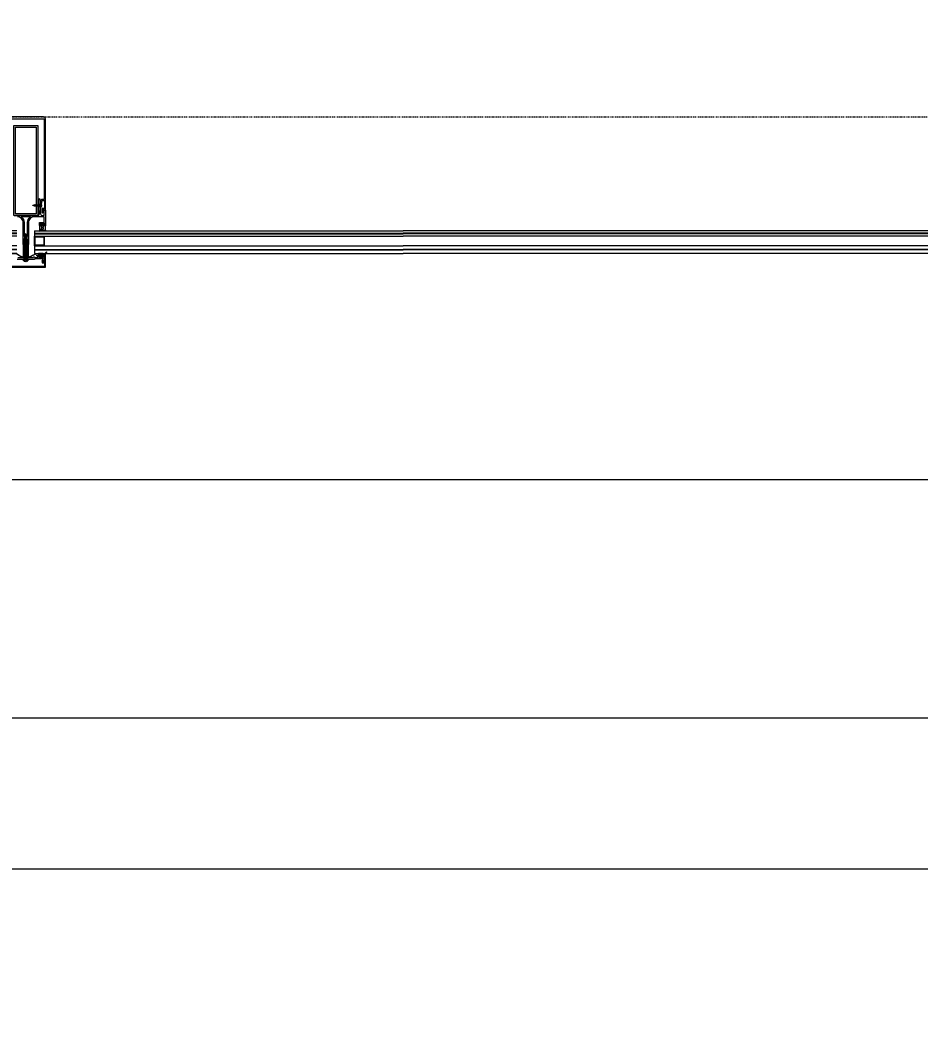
# Model space of a CAD drawing. Extents: x -1439 to 23780, y -1362 to 4476.
# Drawn here: x 9033.2 to 9182.8, y 195 to 361.1 of the extents above; entities that cross this region are included whole.
import ezdxf

# ---------------------------------------------------------------- set-up
doc = ezdxf.new("R2010")
doc.units = 0
doc.header["$MEASUREMENT"] = 0
doc.linetypes.add('Audi$0$DASHDOT2', pattern=[0.5, 0.25, -0.125, 0, -0.125])
doc.layers.get('0').update_dxf_attribs({"color": 9, "lineweight": 9})
doc.layers.get('Defpoints').update_dxf_attribs({"color": 9, "lineweight": 9})
for name, color, linetype, lineweight in [('Audi$0$06D', 8, 'Continuous', 9), ('Audi$0$10', 8, 'Continuous', 9), ('Audi$0$15', 8, 'Continuous', 9), ('Audi$0$24', 8, 'Audi$0$DASHDOT2', 9), ('Audi$0$25', 8, 'Continuous', 9)]:
    doc.layers.add(name, color=color, linetype=linetype, lineweight=lineweight)
doc.styles.add('Audi$0$MuuM_TEXT-STANDART', font='ARIALN.TTF')
doc.dimstyles.new('Audi$0$MuuM_DIM50', dxfattribs={"dimscale": 5, "dimtxt": 2, "dimasz": 1, "dimexe": 1, "dimexo": 1, "dimgap": 1, "dimtad": 1, "dimdec": 1, "dimrnd": 0.5, "dimdsep": 46, "dimtxsty": 'Audi$0$MuuM_TEXT-STANDART', "dimblk": 'Audi$0$_ArchTick', "dimcen": 0, "dimdle": 0.15, "dimclrd": 256, "dimclre": 256, "dimclrt": 256, "dimadec": 0, "dimazin": 0, "dimtfac": 5, "dimtdec": 1, "dimtix": 1, "dimtmove": 2, "dimatfit": 3, "dimldrblk": 'Audi$0$_Dot', "dimfxl": 3, "dimfxlon": 1, "dimtolj": 1, "dimlwd": -1, "dimlwe": -1, "dimarcsym": 0})

# ---------------------------------------------------------------- blocks, each defined once
blk = doc.blocks.new('Audi$0$vid u')
at = {"color": 252, "lineweight": -3, "ltscale": 0.5}
for p, q in [((-18171.1, 6484.2), (-18170.1, 6484.5)), ((-18167.9, 6482.9), (-18171.1, 6484.2)), ((-18166.9, 6483.2), (-18171.1, 6484.2)), ((-18171.1, 6481.6), (-18170.1, 6482)), ((-18167.9, 6480.3), (-18171.1, 6481.6)), ((-18166.9, 6480.7), (-18171.1, 6481.6)), ((-18171.1, 6479.1), (-18170.1, 6479.4)), ((-18167.9, 6477.8), (-18171.1, 6479.1)), ((-18166.9, 6478.1), (-18171.1, 6479.1)), ((-18170.6, 6486.7), (-18169.6, 6487)), ((-18167.2, 6486), (-18170.6, 6486.7)), ((-18168.2, 6485.6), (-18170.6, 6486.7)), ((-18169.9, 6486.4), (-18170.1, 6485.9)), ((-18170.1, 6484.5), (-18170.1, 6485.8)), ((-18170.1, 6484.5), (-18166.9, 6483.2)), ((-18170.1, 6484.5), (-18166.9, 6483.2)), ((-18170.1, 6482), (-18170.1, 6483.8)), ((-18170.1, 6482), (-18166.9, 6480.7)), ((-18170.1, 6482), (-18166.9, 6480.7)), ((-18170.1, 6479.4), (-18170.1, 6481.2)), ((-18170.1, 6479.4), (-18166.9, 6478.1)), ((-18170.1, 6479.4), (-18166.9, 6478.1)), ((-18169, 6489), (-18169.6, 6487)), ((-18169.6, 6487), (-18167.2, 6486)), ((-18169, 6489), (-18168.5, 6486.6)), ((-18167.2, 6486), (-18168.2, 6485.6)), ((-18168.2, 6485.6), (-18167.9, 6485)), ((-18167.9, 6483.6), (-18167.9, 6484.9)), ((-18166.9, 6483.2), (-18167.9, 6482.9)), ((-18167.9, 6481.1), (-18167.9, 6482.9)), ((-18166.9, 6480.7), (-18167.9, 6480.3)), ((-18167.9, 6478.5), (-18167.9, 6480.3)), ((-18171.1, 6476.5), (-18170.1, 6476.9)), ((-18167.9, 6475.2), (-18171.1, 6476.5)), ((-18166.9, 6475.6), (-18171.1, 6476.5)), ((-18171.1, 6473.9), (-18170.1, 6474.3)), ((-18167.9, 6472.7), (-18171.1, 6473.9)), ((-18166.9, 6473), (-18171.1, 6473.9)), ((-18171.1, 6471.5), (-18170.1, 6471.9)), ((-18167.9, 6470.2), (-18171.1, 6471.5)), ((-18166.9, 6470.6), (-18171.1, 6471.5)), ((-18171.1, 6469.2), (-18170.1, 6469.6)), ((-18167.9, 6467.9), (-18171.1, 6469.2)), ((-18166.9, 6468.3), (-18171.1, 6469.2)), ((-18171.1, 6467), (-18170.1, 6467.3)), ((-18167.9, 6465.7), (-18171.1, 6467)), ((-18166.9, 6466.1), (-18171.1, 6467)), ((-18171.1, 6464.7), (-18170.1, 6465.1)), ((-18167.9, 6463.4), (-18171.1, 6464.7)), ((-18166.9, 6463.8), (-18171.1, 6464.7)), ((-18171.1, 6462.4), (-18170.1, 6462.8)), ((-18167.9, 6461.1), (-18171.1, 6462.4)), ((-18166.9, 6461.5), (-18171.1, 6462.4)), ((-18170.1, 6476.9), (-18170.1, 6478.7)), ((-18170.1, 6476.9), (-18166.9, 6475.6)), ((-18170.1, 6476.9), (-18166.9, 6475.6)), ((-18170.1, 6474.3), (-18170.1, 6476.1)), ((-18170.1, 6474.3), (-18166.9, 6473)), ((-18170.1, 6474.3), (-18166.9, 6473)), ((-18170.1, 6471.9), (-18170.1, 6473.5)), ((-18170.1, 6471.9), (-18166.9, 6470.6)), ((-18170.1, 6471.9), (-18166.9, 6470.6)), ((-18170.1, 6469.6), (-18170.1, 6471.1)), ((-18170.1, 6469.6), (-18166.9, 6468.3)), ((-18170.1, 6469.6), (-18166.9, 6468.3)), ((-18170.1, 6467.3), (-18170.1, 6468.9)), ((-18170.1, 6467.3), (-18166.9, 6466.1)), ((-18170.1, 6467.3), (-18166.9, 6466.1)), ((-18170.1, 6465.1), (-18170.1, 6466.6)), ((-18170.1, 6465.1), (-18166.9, 6463.8)), ((-18170.1, 6465.1), (-18166.9, 6463.8)), ((-18170.1, 6462.8), (-18170.1, 6464.4)), ((-18170.1, 6462.8), (-18166.9, 6461.5)), ((-18170.1, 6462.8), (-18166.9, 6461.5)), ((-18166.9, 6478.1), (-18167.9, 6477.8)), ((-18167.9, 6476), (-18167.9, 6477.8)), ((-18166.9, 6475.6), (-18167.9, 6475.2)), ((-18167.9, 6473.4), (-18167.9, 6475.2)), ((-18166.9, 6473), (-18167.9, 6472.7)), ((-18167.9, 6471), (-18167.9, 6472.7)), ((-18166.9, 6470.6), (-18167.9, 6470.2)), ((-18167.9, 6468.7), (-18167.9, 6470.2)), ((-18166.9, 6468.3), (-18167.9, 6467.9)), ((-18167.9, 6466.5), (-18167.9, 6467.9)), ((-18166.9, 6466.1), (-18167.9, 6465.7)), ((-18167.9, 6464.2), (-18167.9, 6465.7)), ((-18166.9, 6463.8), (-18167.9, 6463.4)), ((-18167.9, 6461.9), (-18167.9, 6463.4)), ((-18164.9, 6445.9), (-18173.1, 6445.9)), ((-18173.1, 6444.2), (-18173.1, 6445.9)), ((-18171.1, 6460.1), (-18170.1, 6460.5)), ((-18167.9, 6458.8), (-18171.1, 6460.1)), ((-18166.9, 6459.2), (-18171.1, 6460.1)), ((-18171.1, 6457.8), (-18170.1, 6458.2)), ((-18167.9, 6456.5), (-18171.1, 6457.8)), ((-18166.9, 6456.9), (-18171.1, 6457.8)), ((-18171.1, 6455.5), (-18170.1, 6455.9)), ((-18167.9, 6454.2), (-18171.1, 6455.5)), ((-18166.9, 6454.6), (-18171.1, 6455.5)), ((-18171.1, 6453.2), (-18170.1, 6453.6)), ((-18166.9, 6452.3), (-18171.1, 6453.2)), ((-18167.9, 6451.9), (-18171.1, 6453.2)), ((-18170.1, 6451.3), (-18171.1, 6450.9)), ((-18167.9, 6449.6), (-18171.1, 6450.9)), ((-18171.1, 6450.9), (-18166.9, 6450)), ((-18171.1, 6448.6), (-18170.1, 6449)), ((-18167.9, 6447.3), (-18171.1, 6448.6)), ((-18166.9, 6447.7), (-18171.1, 6448.6)), ((-18170.1, 6460.5), (-18170.1, 6462)), ((-18170.1, 6460.5), (-18166.9, 6459.2)), ((-18170.1, 6460.5), (-18166.9, 6459.2)), ((-18170.1, 6458.2), (-18170.1, 6459.7)), ((-18170.1, 6458.2), (-18166.9, 6456.9)), ((-18170.1, 6455.9), (-18170.1, 6457.4)), ((-18170.1, 6455.9), (-18166.9, 6454.6)), ((-18170.1, 6453.6), (-18170.1, 6455.1)), ((-18170.1, 6453.6), (-18166.9, 6452.3)), ((-18170.1, 6453.6), (-18166.9, 6452.3)), ((-18170.1, 6451.3), (-18170.1, 6452.8)), ((-18166.9, 6450), (-18170.1, 6451.3)), ((-18170.1, 6449), (-18170.1, 6450.5)), ((-18170.1, 6449), (-18166.9, 6447.7)), ((-18170.1, 6445.9), (-18170.1, 6448.2)), ((-18166.9, 6461.5), (-18167.9, 6461.1)), ((-18167.9, 6459.6), (-18167.9, 6461.1)), ((-18166.9, 6459.2), (-18167.9, 6458.8)), ((-18167.9, 6457.3), (-18167.9, 6458.8)), ((-18166.9, 6456.9), (-18167.9, 6456.5)), ((-18167.9, 6455), (-18167.9, 6456.5)), ((-18166.9, 6454.6), (-18167.9, 6454.2)), ((-18167.9, 6452.7), (-18167.9, 6454.2)), ((-18166.9, 6452.3), (-18167.9, 6451.9)), ((-18167.9, 6450.4), (-18167.9, 6451.9)), ((-18166.9, 6450), (-18167.9, 6449.6)), ((-18167.9, 6448.1), (-18167.9, 6449.6)), ((-18166.9, 6447.7), (-18167.9, 6447.3)), ((-18167.9, 6445.9), (-18167.9, 6447.3)), ((-18164.9, 6444.2), (-18164.9, 6445.9))]:
    blk.add_line(p, q, dxfattribs=at)
blk.add_lwpolyline([(-18169.6, 6442.8), (-18169.1, 6443.2), (-18168.9, 6443.2), (-18168.4, 6442.8)], dxfattribs=at)
for centre, radius, start, end in [((-18169.9, 6485.8), 0.2, 155.3251, 180), ((-18168.1, 6484.9), 0.2, 0, 19.1116), ((-18168.6, 6450.7), 7.89, 234.7573, 262.4905), ((-18169.5, 6450.7), 7.89, 277.5095, 305.2427)]:
    blk.add_arc(centre, radius, start, end, dxfattribs=at)
blk = doc.blocks.new('*U532')
at = {"layer": 'Audi$0$10'}
h = blk.add_hatch(dxfattribs=at)
h.set_pattern_fill('LINE', color=256, scale=0.666667, angle=585, style=0)
h.set_pattern_definition([(45, (-54.08257, -143.59187), (-0.058925565, 0.058925565), [])])
edge = h.paths.add_edge_path()
edge.add_arc((3.72, -23.02), 0.625, 117.2, 157.3388)
edge.add_arc((3, -22.7), 0.162, 270.1027, 332.96, ccw=False)
edge.add_line((3, -22.86), (2.92, -22.86))
edge.add_line((2.92, -22.86), (2.91, -22.86))
edge.add_line((2.91, -22.86), (2.9, -22.86))
edge.add_line((2.9, -22.86), (2.89, -22.86))
edge.add_line((2.89, -22.86), (2.89, -22.86))
edge.add_line((2.89, -22.86), (2.88, -22.85))
edge.add_line((2.88, -22.85), (2.87, -22.85))
edge.add_line((2.87, -22.85), (2.87, -22.84))
edge.add_line((2.87, -22.84), (2.86, -22.84))
edge.add_line((2.86, -22.84), (2.86, -22.83))
edge.add_line((2.86, -22.83), (2.86, -22.81))
edge.add_line((2.86, -22.81), (2.86, -22.74))
edge.add_line((2.86, -22.74), (2.86, -22.73))
edge.add_line((2.86, -22.73), (2.86, -22.73))
edge.add_line((2.86, -22.73), (2.86, -22.73))
edge.add_line((2.86, -22.73), (2.86, -22.73))
edge.add_line((2.86, -22.73), (2.85, -22.72))
edge.add_line((2.85, -22.72), (2.85, -22.72))
edge.add_line((2.85, -22.72), (2.85, -22.72))
edge.add_line((2.85, -22.72), (2.84, -22.72))
edge.add_line((2.84, -22.72), (2.84, -22.72))
edge.add_line((2.84, -22.72), (2.76, -22.72))
edge.add_line((2.76, -22.72), (2.76, -22.72))
edge.add_line((2.76, -22.72), (2.75, -22.72))
edge.add_line((2.75, -22.72), (2.75, -22.72))
edge.add_line((2.75, -22.72), (2.75, -22.72))
edge.add_line((2.75, -22.72), (2.74, -22.72))
edge.add_line((2.74, -22.72), (2.74, -22.73))
edge.add_line((2.74, -22.73), (2.74, -22.73))
edge.add_line((2.74, -22.73), (2.74, -22.73))
edge.add_line((2.74, -22.73), (2.74, -22.74))
edge.add_line((2.74, -22.74), (2.74, -22.81))
edge.add_line((2.74, -22.81), (2.74, -22.82))
edge.add_line((2.74, -22.82), (2.74, -22.83))
edge.add_line((2.74, -22.83), (2.73, -22.84))
edge.add_line((2.73, -22.84), (2.73, -22.84))
edge.add_line((2.73, -22.84), (2.72, -22.85))
edge.add_line((2.72, -22.85), (2.72, -22.85))
edge.add_line((2.72, -22.85), (2.71, -22.86))
edge.add_line((2.71, -22.86), (2.7, -22.86))
edge.add_line((2.7, -22.86), (2.69, -22.86))
edge.add_line((2.69, -22.86), (2.68, -22.86))
edge.add_line((2.68, -22.86), (2.67, -22.86))
edge.add_line((2.67, -22.86), (2.67, -22.86))
edge.add_line((2.67, -22.86), (2.66, -22.85))
edge.add_line((2.66, -22.85), (2.65, -22.85))
edge.add_line((2.65, -22.85), (2.65, -22.84))
edge.add_line((2.65, -22.84), (2.64, -22.84))
edge.add_line((2.64, -22.84), (2.64, -22.83))
edge.add_line((2.64, -22.83), (2.64, -22.81))
edge.add_line((2.64, -22.81), (2.64, -22.74))
edge.add_line((2.64, -22.74), (2.64, -22.73))
edge.add_line((2.64, -22.73), (2.64, -22.73))
edge.add_line((2.64, -22.73), (2.64, -22.73))
edge.add_line((2.64, -22.73), (2.64, -22.73))
edge.add_line((2.64, -22.73), (2.63, -22.72))
edge.add_line((2.63, -22.72), (2.63, -22.72))
edge.add_line((2.63, -22.72), (2.63, -22.72))
edge.add_line((2.63, -22.72), (2.62, -22.72))
edge.add_line((2.62, -22.72), (2.62, -22.72))
edge.add_line((2.62, -22.72), (2.54, -22.72))
edge.add_line((2.54, -22.72), (2.54, -22.72))
edge.add_line((2.54, -22.72), (2.53, -22.72))
edge.add_line((2.53, -22.72), (2.53, -22.72))
edge.add_line((2.53, -22.72), (2.53, -22.72))
edge.add_line((2.53, -22.72), (2.52, -22.72))
edge.add_line((2.52, -22.72), (2.52, -22.73))
edge.add_line((2.52, -22.73), (2.52, -22.73))
edge.add_line((2.52, -22.73), (2.52, -22.73))
edge.add_line((2.52, -22.73), (2.52, -22.74))
edge.add_line((2.52, -22.74), (2.52, -22.81))
edge.add_line((2.52, -22.81), (2.52, -22.82))
edge.add_line((2.52, -22.82), (2.52, -22.83))
edge.add_line((2.52, -22.83), (2.51, -22.84))
edge.add_line((2.51, -22.84), (2.51, -22.84))
edge.add_line((2.51, -22.84), (2.5, -22.85))
edge.add_line((2.5, -22.85), (2.5, -22.85))
edge.add_line((2.5, -22.85), (2.49, -22.86))
edge.add_line((2.49, -22.86), (2.48, -22.86))
edge.add_line((2.48, -22.86), (2.47, -22.86))
edge.add_line((2.47, -22.86), (2.46, -22.86))
edge.add_line((2.46, -22.86), (2.45, -22.86))
edge.add_line((2.45, -22.86), (2.45, -22.86))
edge.add_line((2.45, -22.86), (2.44, -22.85))
edge.add_line((2.44, -22.85), (2.43, -22.85))
edge.add_line((2.43, -22.85), (2.43, -22.84))
edge.add_line((2.43, -22.84), (2.42, -22.84))
edge.add_line((2.42, -22.84), (2.42, -22.83))
edge.add_line((2.42, -22.83), (2.42, -22.81))
edge.add_line((2.42, -22.81), (2.42, -22.74))
edge.add_line((2.42, -22.74), (2.42, -22.73))
edge.add_line((2.42, -22.73), (2.42, -22.73))
edge.add_line((2.42, -22.73), (2.42, -22.73))
edge.add_line((2.42, -22.73), (2.42, -22.73))
edge.add_line((2.42, -22.73), (2.41, -22.72))
edge.add_line((2.41, -22.72), (2.41, -22.72))
edge.add_line((2.41, -22.72), (2.41, -22.72))
edge.add_line((2.41, -22.72), (2.4, -22.72))
edge.add_line((2.4, -22.72), (2.4, -22.72))
edge.add_line((2.4, -22.72), (2.32, -22.72))
edge.add_line((2.32, -22.72), (2.32, -22.72))
edge.add_line((2.32, -22.72), (2.31, -22.72))
edge.add_line((2.31, -22.72), (2.31, -22.72))
edge.add_line((2.31, -22.72), (2.31, -22.72))
edge.add_line((2.31, -22.72), (2.3, -22.72))
edge.add_line((2.3, -22.72), (2.3, -22.73))
edge.add_line((2.3, -22.73), (2.3, -22.73))
edge.add_line((2.3, -22.73), (2.3, -22.73))
edge.add_line((2.3, -22.73), (2.3, -22.74))
edge.add_line((2.3, -22.74), (2.3, -22.81))
edge.add_line((2.3, -22.81), (2.3, -22.82))
edge.add_line((2.3, -22.82), (2.3, -22.83))
edge.add_line((2.3, -22.83), (2.29, -22.84))
edge.add_line((2.29, -22.84), (2.29, -22.84))
edge.add_line((2.29, -22.84), (2.28, -22.85))
edge.add_line((2.28, -22.85), (2.28, -22.85))
edge.add_line((2.28, -22.85), (2.27, -22.86))
edge.add_line((2.27, -22.86), (2.26, -22.86))
edge.add_line((2.26, -22.86), (2.25, -22.86))
edge.add_line((2.25, -22.86), (2.24, -22.86))
edge.add_line((2.24, -22.86), (2.23, -22.86))
edge.add_line((2.23, -22.86), (2.23, -22.86))
edge.add_line((2.23, -22.86), (2.22, -22.85))
edge.add_line((2.22, -22.85), (2.21, -22.85))
edge.add_line((2.21, -22.85), (2.21, -22.84))
edge.add_line((2.21, -22.84), (2.2, -22.84))
edge.add_line((2.2, -22.84), (2.2, -22.83))
edge.add_line((2.2, -22.83), (2.2, -22.81))
edge.add_line((2.2, -22.81), (2.2, -22.74))
edge.add_line((2.2, -22.74), (2.2, -22.73))
edge.add_line((2.2, -22.73), (2.2, -22.73))
edge.add_line((2.2, -22.73), (2.2, -22.73))
edge.add_line((2.2, -22.73), (2.2, -22.73))
edge.add_line((2.2, -22.73), (2.19, -22.72))
edge.add_line((2.19, -22.72), (2.19, -22.72))
edge.add_line((2.19, -22.72), (2.19, -22.72))
edge.add_line((2.19, -22.72), (2.18, -22.72))
edge.add_line((2.18, -22.72), (2.18, -22.72))
edge.add_line((2.18, -22.72), (2.1, -22.72))
edge.add_line((2.1, -22.72), (2.1, -22.72))
edge.add_line((2.1, -22.72), (2.09, -22.72))
edge.add_line((2.09, -22.72), (2.09, -22.72))
edge.add_line((2.09, -22.72), (2.09, -22.72))
edge.add_line((2.09, -22.72), (2.08, -22.72))
edge.add_line((2.08, -22.72), (2.08, -22.73))
edge.add_line((2.08, -22.73), (2.08, -22.73))
edge.add_line((2.08, -22.73), (2.08, -22.73))
edge.add_line((2.08, -22.73), (2.08, -22.74))
edge.add_line((2.08, -22.74), (2.08, -22.99))
edge.add_arc((2.11, -22.99), 0.03, 180, 270)
edge.add_line((2.11, -23.02), (2.29, -23.02))
edge.add_line((2.29, -23.02), (2.29, -23.19))
edge.add_line((2.29, -23.19), (2.22, -23.21))
edge.add_arc((2.23, -23.26), 0.05, 104.5985, 212.0394)
edge.add_arc((2.27, -23.23), 0.1, 212.0394, 243.6122)
edge.add_arc((2.52, -22.73), 0.662, 243.6122, 296.3878)
edge.add_arc((2.77, -23.23), 0.1, 296.3878, 327.9606)
edge.add_arc((2.82, -23.26), 0.05, 327.9606, 435.4015)
edge.add_line((2.83, -23.21), (2.75, -23.19))
edge.add_line((2.75, -23.19), (2.75, -23.02))
edge.add_line((2.75, -23.02), (3.17, -23.02))
edge.add_arc((3.17, -22.97), 0.05, 270, 346.8402)
edge.add_arc((3.97, -23.12), 0.763, 128.6618, 169.1202, ccw=False)
edge.add_arc((3.45, -22.51), 0.0486, 333.0293, 465.4317)
edge = h.paths.add_edge_path(flags=16)
edge.add_arc((2.62, -23.22), 0.03, 280.824, 360)
edge.add_line((2.65, -23.22), (2.65, -23.05))
edge.add_arc((2.62, -23.05), 0.03, 360, 450)
edge.add_line((2.62, -23.02), (2.42, -23.02))
edge.add_arc((2.42, -23.05), 0.03, 90, 180)
edge.add_line((2.39, -23.05), (2.39, -23.22))
edge.add_arc((2.42, -23.22), 0.03, 180, 259.176)
edge.add_arc((2.52, -22.69), 0.562, 259.176, 280.824)
for p, q in [((1.17, -14.71), (1.18, -14.7)), ((1.18, -14.72), (1.17, -14.71)), ((1.18, -14.7), (1.36, -14.62)), ((1.41, -14.81), (1.18, -14.72)), ((1.4, -14.61), (1.31, -14.77)), ((1.31, -14.77), (1.36, -14.62)), ((1.36, -14.62), (1.38, -14.59)), ((1.38, -14.59), (1.36, -14.68)), ((1.36, -14.68), (1.37, -14.66)), ((1.37, -14.66), (1.39, -14.59)), ((1.38, -14.59), (1.39, -14.59)), ((1.39, -14.59), (1.4, -14.61)), ((1.4, -14.61), (1.44, -14.59)), ((1.41, -14.82), (1.46, -14.59)), ((1.41, -14.82), (1.41, -14.81)), ((1.43, -14.85), (1.41, -14.82)), ((1.48, -14.56), (1.43, -14.85)), ((1.44, -14.85), (1.43, -14.85)), ((1.44, -14.85), (1.49, -14.56)), ((1.44, -14.59), (1.46, -14.59)), ((1.46, -14.82), (1.44, -14.85)), ((1.46, -14.59), (1.48, -14.56)), ((1.51, -14.82), (1.46, -14.82)), ((1.48, -14.56), (1.49, -14.56)), ((1.49, -14.56), (1.51, -14.59)), ((1.51, -14.82), (1.55, -14.59)), ((1.51, -14.59), (1.55, -14.59)), ((1.53, -14.85), (1.51, -14.82)), ((1.53, -14.85), (1.58, -14.56)), ((1.57, -14.56), (1.53, -14.85)), ((1.55, -14.82), (1.53, -14.85)), ((1.55, -14.82), (1.53, -14.85)), ((1.53, -14.85), (1.53, -14.85)), ((1.55, -14.59), (1.57, -14.56)), ((1.6, -14.59), (1.55, -14.82)), ((1.6, -14.82), (1.55, -14.82)), ((1.58, -14.56), (1.57, -14.56)), ((1.58, -14.56), (1.6, -14.59)), ((1.6, -14.82), (1.65, -14.59)), ((1.6, -14.59), (1.65, -14.59)), ((1.62, -14.85), (1.6, -14.82)), ((1.67, -14.56), (1.62, -14.85)), ((1.63, -14.85), (1.62, -14.85)), ((1.63, -14.85), (1.68, -14.56)), ((1.65, -14.82), (1.63, -14.85)), ((1.65, -14.82), (1.63, -14.85)), ((1.65, -14.59), (1.67, -14.56)), ((1.7, -14.59), (1.65, -14.82)), ((1.7, -14.82), (1.65, -14.82)), ((1.68, -14.56), (1.67, -14.56)), ((1.68, -14.56), (1.7, -14.59)), ((1.75, -14.59), (1.7, -14.59)), ((1.7, -14.82), (1.75, -14.59)), ((1.72, -14.85), (1.7, -14.82)), ((1.77, -14.56), (1.72, -14.85)), ((1.73, -14.85), (1.72, -14.85)), ((1.73, -14.85), (1.78, -14.56)), ((1.75, -14.82), (1.73, -14.85)), ((1.75, -14.82), (1.73, -14.85)), ((1.75, -14.59), (1.77, -14.56)), ((1.8, -14.59), (1.75, -14.82)), ((1.75, -14.82), (1.8, -14.82)), ((1.78, -14.56), (1.77, -14.56)), ((1.78, -14.56), (1.8, -14.59)), ((1.8, -14.82), (1.84, -14.59)), ((1.8, -14.59), (1.84, -14.59)), ((1.82, -14.85), (1.8, -14.82)), ((1.82, -14.85), (1.87, -14.56)), ((1.86, -14.56), (1.82, -14.85)), ((1.84, -14.82), (1.82, -14.85)), ((1.84, -14.82), (1.82, -14.85)), ((1.82, -14.85), (1.82, -14.85)), ((1.84, -14.59), (1.86, -14.56)), ((1.89, -14.59), (1.84, -14.82)), ((1.89, -14.82), (1.84, -14.82)), ((1.86, -14.56), (1.87, -14.56)), ((1.87, -14.56), (1.89, -14.59)), ((1.89, -14.59), (1.94, -14.59)), ((1.89, -14.82), (1.94, -14.59)), ((1.91, -14.85), (1.89, -14.82)), ((1.96, -14.56), (1.91, -14.85)), ((1.92, -14.85), (1.91, -14.85)), ((1.92, -14.85), (1.97, -14.56)), ((1.94, -14.82), (1.92, -14.85)), ((1.94, -14.82), (1.92, -14.85)), ((1.94, -14.59), (1.96, -14.56)), ((1.99, -14.59), (1.94, -14.82)), ((1.99, -14.82), (1.94, -14.82)), ((1.99, -14.82), (1.94, -14.82)), ((1.97, -14.56), (1.96, -14.56)), ((1.97, -14.56), (1.99, -14.59)), ((2.18, -14.59), (1.99, -14.59)), ((1.99, -14.82), (2.04, -14.59)), ((2.01, -14.85), (1.99, -14.82)), ((2.06, -14.56), (2.01, -14.85)), ((2.02, -14.85), (2.01, -14.85)), ((2.02, -14.85), (2.07, -14.56)), ((2.04, -14.82), (2.02, -14.85)), ((2.04, -14.82), (2.02, -14.85)), ((2.04, -14.59), (2.06, -14.56)), ((2.09, -14.59), (2.04, -14.82)), ((2.04, -14.82), (2.23, -14.82)), ((2.09, -14.82), (2.04, -14.82)), ((2.09, -14.82), (2.04, -14.82)), ((2.06, -14.56), (2.07, -14.56)), ((2.07, -14.56), (2.09, -14.59)), ((2.09, -14.82), (2.13, -14.59)), ((2.09, -14.59), (2.13, -14.59)), ((2.11, -14.85), (2.09, -14.82)), ((2.15, -14.56), (2.11, -14.85)), ((2.11, -14.85), (2.16, -14.56)), ((2.13, -14.82), (2.11, -14.85)), ((2.13, -14.82), (2.11, -14.85)), ((2.11, -14.85), (2.11, -14.85)), ((2.13, -14.59), (2.15, -14.56)), ((2.18, -14.59), (2.13, -14.82)), ((2.18, -14.82), (2.13, -14.82)), ((2.18, -14.82), (2.13, -14.82)), ((2.15, -14.56), (2.16, -14.56)), ((2.16, -14.56), (2.18, -14.59)), ((2.18, -14.82), (2.23, -14.59)), ((2.18, -14.59), (2.23, -14.59)), ((2.2, -14.85), (2.18, -14.82)), ((2.25, -14.56), (2.2, -14.85)), ((2.21, -14.85), (2.2, -14.85)), ((2.21, -14.85), (2.26, -14.56)), ((2.23, -14.82), (2.21, -14.85)), ((2.23, -14.82), (2.21, -14.85)), ((2.23, -14.59), (2.25, -14.56)), ((2.28, -14.59), (2.23, -14.82)), ((2.28, -14.82), (2.23, -14.82)), ((2.25, -14.56), (2.26, -14.56)), ((2.26, -14.56), (2.28, -14.59)), ((2.28, -14.59), (2.33, -14.59)), ((2.28, -14.82), (2.33, -14.59)), ((2.3, -14.85), (2.28, -14.82)), ((2.35, -14.56), (2.3, -14.85)), ((2.31, -14.85), (2.3, -14.85)), ((2.31, -14.85), (2.35, -14.56)), ((2.33, -14.82), (2.31, -14.85)), ((2.33, -14.82), (2.31, -14.85)), ((2.33, -14.59), (2.35, -14.56)), ((2.37, -14.59), (2.33, -14.82)), ((2.33, -14.82), (2.37, -14.82)), ((2.35, -14.56), (2.35, -14.56)), ((2.35, -14.56), (2.37, -14.59)), ((2.37, -14.59), (2.42, -14.59)), ((2.37, -14.82), (2.42, -14.59)), ((2.39, -14.85), (2.37, -14.82)), ((2.44, -14.56), (2.39, -14.85)), ((2.4, -14.85), (2.39, -14.85)), ((2.4, -14.85), (2.45, -14.56)), ((2.42, -14.82), (2.4, -14.85)), ((2.42, -14.82), (2.4, -14.85)), ((2.42, -14.59), (2.44, -14.56)), ((2.45, -14.69), (2.42, -14.82)), ((2.42, -14.82), (2.45, -14.82)), ((2.44, -14.56), (2.45, -14.56)), ((2.56, -14.43), (2.45, -14.43)), ((2.45, -14.98), (2.45, -14.43)), ((2.56, -14.98), (2.45, -14.98)), ((-0.45, -21.26), (-0.45, -23.35)), ((-0.33, -21.21), (-0.4, -21.21)), ((-0.28, -20.92), (-0.28, -20.97)), ((-0.28, -20.97), (-0.23, -20.97)), ((-0.25, -21.46), (-0.25, -22.59)), ((-0.23, -20.97), (-0.23, -21.11)), ((0.2, -21.41), (-0.2, -21.41)), ((-0.13, -20.82), (-0.18, -20.82)), ((-0.08, -21.21), (-0.08, -20.87)), ((0.08, -21.21), (-0.08, -21.21)), ((0.08, -20.87), (0.08, -21.21)), ((0.18, -20.82), (0.13, -20.82)), ((0.23, -21.11), (0.23, -20.97)), ((0.23, -20.97), (0.28, -20.97)), ((0.25, -22.59), (0.25, -21.46)), ((0.28, -20.97), (0.28, -20.92)), ((0.4, -21.21), (0.33, -21.21)), ((0.45, -23.35), (0.45, -21.26)), ((-0.31, -23), (-0.26, -22.96)), ((-0.31, -23.17), (-0.31, -23)), ((-0.25, -23.2), (-0.28, -23.2)), ((-0.25, -22.92), (-0.25, -22.87)), ((-0.25, -23.28), (-0.25, -23.2)), ((-0.22, -22.84), (0.22, -22.84)), ((-0.2, -22.64), (0.2, -22.64)), ((0.25, -22.87), (0.25, -22.92)), ((0.28, -23.2), (0.25, -23.2)), ((0.25, -23.2), (0.25, -23.28)), ((0.25, -23.22), (0.27, -23.2)), ((0.26, -22.96), (0.31, -23)), ((0.31, -23), (0.31, -23.17)), ((-0.4, -23.4), (-0.37, -23.4)), ((-0.34, -23.39), (-0.26, -23.32)), ((0.26, -23.32), (0.34, -23.39)), ((0.37, -23.4), (0.4, -23.4))]:
    blk.add_line(p, q, dxfattribs=at)
for points in [[(-2.95, -0.3), (2.95, -0.3), (2.95, -0.3, -0.414214), (3.05, -0.4), (3.05, -13.71), (2.64, -13.71, 0.267949), (2.62, -13.72), (2.47, -13.97, 0.131652), (2.47, -13.99), (2.47, -14.12, 0.131652), (2.47, -14.13), (2.58, -14.31, 0.267949), (2.6, -14.33), (2.64, -14.33, 0.414214), (2.67, -14.3), (2.67, -14.03), (2.74, -13.91), (3.1, -13.91), (3.1, -15.21), (2.75, -15.21, 0.414214), (2.7, -15.26), (2.7, -15.89, 0.650971), (2.78, -15.92), (2.95, -15.77, 0.508142), (2.95, -15.72), (2.88, -15.69), (2.88, -15.41), (3.05, -15.41, 0.432363), (3.15, -15.5), (3.22, -15.5, 0.477393), (3.25, -15.48), (3.25, -0.3, 0.414214), (2.95, 0), (2.95, 0), (-2.95, 0, 0.414214)], [(-1.95, -16.41), (0, -16.41), (1.95, -16.41, 0.414214), (2.25, -16.11), (2.25, -15.61), (2.2, -15.5), (2.2, -13.57, -0.767327), (2.26, -13.55), (2.45, -13.89), (2.45, -14.68), (2.42, -14.71), (2.45, -14.74), (2.45, -16.11, 0.414214), (2.75, -16.41), (2.97, -16.41, 0.414214), (3.07, -16.31), (3.07, -15.66), (2.93, -15.66, -0.414214), (2.9, -15.63), (2.9, -15.61, -0.414214), (3, -15.51), (3.22, -15.51, -0.414214), (3.25, -15.54), (3.25, -16.61), (3.25, -18.08, -0.414214), (3.22, -18.11), (3.05, -18.11, -0.414214), (2.95, -18.01), (2.95, -17.99), (3.1, -17.99), (3.1, -17.69), (2.78, -17.69), (2.75, -17.66), (2.72, -17.69), (2.4, -17.69), (2.4, -17.99), (2.55, -17.99), (2.55, -18.01, -0.414214), (2.45, -18.11), (2.35, -18.11, -0.414214), (2.25, -18.01), (2.25, -17.69, -0.414214), (2.41, -17.53), (2.97, -17.53, 0.414214), (3.07, -17.43), (3.07, -16.71, 0.414214), (2.97, -16.61), (1.4, -16.61, 0.414214), (0.45, -17.56), (0.45, -20.24), (0.42, -20.27), (0.45, -20.3), (0.45, -21.16, -0.414214), (0.4, -21.21), (0.37, -21.21, -0.198912), (0.34, -21.19), (0.26, -21.12, -0.198912), (0.25, -21.08), (0.25, -21.01), (0.28, -21.01, 0.414214), (0.31, -20.98), (0.31, -20.81), (0.26, -20.76, -0.198912), (0.25, -20.72), (0.25, -20.65), (0.28, -20.65, 0.414214), (0.31, -20.62), (0.31, -20.45), (0.26, -20.4, -0.198912), (0.25, -20.36), (0.25, -20.24, 0.414214), (0.22, -20.21), (0, -20.21), (-0.22, -20.21, 0.414214), (-0.25, -20.24), (-0.25, -20.36, -0.198912), (-0.26, -20.4), (-0.31, -20.45), (-0.31, -20.62, 0.414214), (-0.28, -20.65), (-0.25, -20.65), (-0.25, -20.72, -0.198912), (-0.26, -20.76), (-0.31, -20.81), (-0.31, -20.98, 0.414214), (-0.28, -21.01), (-0.25, -21.01), (-0.25, -21.08, -0.198912), (-0.26, -21.12), (-0.34, -21.19, -0.198912), (-0.37, -21.21), (-0.4, -21.21, -0.414214), (-0.45, -21.16), (-0.45, -20.3), (-0.42, -20.27), (-0.45, -20.24), (-0.45, -17.56, 0.414214), (-1.4, -16.61)], [(-1.3, -23.38), (1.3, -23.38), (1.3, -23.31, -0.414214), (1.33, -23.28), (1.42, -23.28, -0.414214), (1.45, -23.31), (1.45, -23.38), (2, -23.38), (2, -23.13), (1.88, -23.13, -0.414214), (1.85, -23.1), (1.85, -23.03, -0.414214), (1.9, -22.98), (2.25, -22.98, -0.414214), (2.3, -23.03), (2.3, -23.1, -0.414214), (2.27, -23.13), (2.15, -23.13), (2.15, -23.38), (2.88, -23.38), (2.95, -23.13), (2.83, -23.13, -0.414214), (2.8, -23.1), (2.8, -23.03, -0.414214), (2.85, -22.98), (3.05, -22.98, -0.493145), (3.12, -23.07), (2.98, -23.57), (3.08, -23.62, -0.414214), (3.09, -23.66), (2.87, -24.04, -1), (2.74, -23.96), (2.9, -23.68), (2.71, -23.58), (1.55, -23.58), (1.46, -23.67, -0.198912), (1.44, -23.68), (0.83, -23.68), (0.8, -23.65), (0.77, -23.68), (0, -23.68), (-0.77, -23.68), (-0.8, -23.65), (-0.83, -23.68), (-1.44, -23.68, -0.198912)], [(3.25, -22.7), (3.25, -22.75), (2.45, -22.75, 0.10228), (1.16, -23.02, -0.152313), (0, -23.38, -0.152313), (-1.16, -23.02, 0.159108), (-1.84, -22.75), (-3.02, -22.75), (-3.02, -22.7), (-1.84, -22.7, -0.158967), (-1.13, -22.98, 0.152054), (0, -23.33, 0.152944), (1.13, -22.98, -0.10266), (2.45, -22.7), (3.25, -22.7)]]:
    blk.add_lwpolyline(points, format="xyb", dxfattribs=at)
for points in [[(-2, -1.41), (2, -1.41), (2, -16.41), (-2, -16.41)], [(-1.7, -1.71), (1.7, -1.71), (1.7, -16.11), (-1.7, -16.11)], [(1.47, -21.42), (1.47, -19.82), (3.07, -19.82), (3.07, -21.42)], [(1.57, -21.32), (1.57, -19.92), (2.97, -19.92), (2.97, -21.32)]]:
    blk.add_lwpolyline(points, close=True, dxfattribs=at)
for points in [[(1.51, -14.59), (1.46, -14.82)], [(2.65, -14.67), (2.63, -14.7), (2.63, -14.71), (2.65, -14.74)]]:
    blk.add_lwpolyline(points, dxfattribs=at)
for points in [[(0.26, -19.91, 0.414214), (0.29, -19.88), (0.29, -17.56, -0.239182), (0.74, -16.66, 0.725247), (0.73, -16.61), (0, -16.61), (-0.73, -16.61, 0.725247), (-0.74, -16.66, -0.239182), (-0.29, -17.56), (-0.29, -19.88, 0.414214), (-0.26, -19.91), (0, -19.91)], [(3.04, -18.12, -0.414214), (2.94, -18.02), (2.94, -17.96), (3.06, -17.96), (3.06, -17.86, 0.333333), (2.46, -17.86), (2.46, -17.96), (2.58, -17.96), (2.58, -18.02, -0.414214), (2.48, -18.12), (2.26, -18.12), (2.26, -18.77), (2.3, -18.77, 0.307685), (2.36, -18.73, -1.128702), (2.42, -18.76, -0.201212), (2.26, -18.87, 0.978531), (2.26, -18.97, 0.1613), (2.46, -18.85, -0.307572), (2.49, -18.85), (2.68, -18.96, 0.8391), (2.7, -18.94), (2.62, -18.85, -0.8391), (2.64, -18.82), (2.9, -18.96, 0.8391), (2.92, -18.94), (2.84, -18.85, -0.8391), (2.86, -18.82), (3.12, -18.96, 0.8391), (3.14, -18.94), (3.06, -18.85, -0.8391), (3.08, -18.82), (3.34, -18.96, 0.8391), (3.36, -18.94), (3.28, -18.85, -0.176327), (3.26, -18.79), (3.26, -18.12)], [(2.84, -18.12), (2.84, -17.89, 0.375047), (2.81, -17.86, 0.067879), (2.7, -17.86, 0.375047), (2.68, -17.89), (2.68, -18.12, -0.298217), (2.62, -18.21, 0.298217), (2.56, -18.3), (2.56, -18.33, 0.414214), (2.59, -18.36), (2.93, -18.36, 0.414214), (2.96, -18.33), (2.96, -18.3, 0.298217), (2.9, -18.21, -0.298217)], [(2.56, -18.54), (2.56, -18.57, 1), (2.96, -18.57), (2.96, -18.54, 0.414214), (2.93, -18.51), (2.59, -18.51, 0.414214)], [(-3.1, -24.85), (-3.1, -24.28), (-2.78, -24.28, 1), (-2.78, -24.13), (-3.1, -24.13), (-3.1, -23.65), (-3.02, -23.6, 0.339454), (-3, -23.57), (-3.14, -23.04, 0.876976), (-3.25, -23.05), (-3.25, -25), (3.25, -25), (3.25, -23.05, 0.876976), (3.14, -23.04), (3, -23.57, 0.339454), (3.02, -23.6), (3.1, -23.65), (3.1, -24.13), (2.78, -24.13, 1), (2.78, -24.28), (3.1, -24.28), (3.1, -24.85)], [(3.44, -22.46, 0.176952), (3.15, -22.78, -0.281357), (3, -22.86), (2.92, -22.86), (2.91, -22.86), (2.9, -22.86), (2.89, -22.86), (2.89, -22.86), (2.88, -22.85), (2.87, -22.85), (2.87, -22.84), (2.86, -22.84), (2.86, -22.83), (2.86, -22.81), (2.86, -22.74), (2.86, -22.73), (2.86, -22.73), (2.86, -22.73), (2.86, -22.73), (2.85, -22.72), (2.85, -22.72), (2.85, -22.72), (2.84, -22.72), (2.84, -22.72), (2.76, -22.72), (2.76, -22.72), (2.75, -22.72), (2.75, -22.72), (2.75, -22.72), (2.74, -22.72), (2.74, -22.73), (2.74, -22.73), (2.74, -22.73), (2.74, -22.74), (2.74, -22.81), (2.74, -22.82), (2.74, -22.83), (2.73, -22.84), (2.73, -22.84), (2.72, -22.85), (2.72, -22.85), (2.71, -22.86), (2.7, -22.86), (2.69, -22.86), (2.68, -22.86), (2.67, -22.86), (2.67, -22.86), (2.66, -22.85), (2.65, -22.85), (2.65, -22.84), (2.64, -22.84), (2.64, -22.83), (2.64, -22.81), (2.64, -22.74), (2.64, -22.73), (2.64, -22.73), (2.64, -22.73), (2.64, -22.73), (2.63, -22.72), (2.63, -22.72), (2.63, -22.72), (2.62, -22.72), (2.62, -22.72), (2.54, -22.72), (2.54, -22.72), (2.53, -22.72), (2.53, -22.72), (2.53, -22.72), (2.52, -22.72), (2.52, -22.73), (2.52, -22.73), (2.52, -22.73), (2.52, -22.74), (2.52, -22.81), (2.52, -22.82), (2.52, -22.83), (2.51, -22.84), (2.51, -22.84), (2.5, -22.85), (2.5, -22.85), (2.49, -22.86), (2.48, -22.86), (2.47, -22.86), (2.46, -22.86), (2.45, -22.86), (2.45, -22.86), (2.44, -22.85), (2.43, -22.85), (2.43, -22.84), (2.42, -22.84), (2.42, -22.83), (2.42, -22.81), (2.42, -22.74), (2.42, -22.73), (2.42, -22.73), (2.42, -22.73), (2.42, -22.73), (2.41, -22.72), (2.41, -22.72), (2.41, -22.72), (2.4, -22.72), (2.4, -22.72), (2.32, -22.72), (2.32, -22.72), (2.31, -22.72), (2.31, -22.72), (2.31, -22.72), (2.3, -22.72), (2.3, -22.73), (2.3, -22.73), (2.3, -22.73), (2.3, -22.74), (2.3, -22.81), (2.3, -22.82), (2.3, -22.83), (2.29, -22.84), (2.29, -22.84), (2.28, -22.85), (2.28, -22.85), (2.27, -22.86), (2.26, -22.86), (2.25, -22.86), (2.24, -22.86), (2.23, -22.86), (2.23, -22.86), (2.22, -22.85), (2.21, -22.85), (2.21, -22.84), (2.2, -22.84), (2.2, -22.83), (2.2, -22.81), (2.2, -22.74), (2.2, -22.73), (2.2, -22.73), (2.2, -22.73), (2.2, -22.73), (2.19, -22.72), (2.19, -22.72), (2.19, -22.72), (2.18, -22.72), (2.18, -22.72), (2.1, -22.72), (2.1, -22.72), (2.09, -22.72), (2.09, -22.72), (2.09, -22.72), (2.08, -22.72), (2.08, -22.73), (2.08, -22.73), (2.08, -22.73), (2.08, -22.74), (2.08, -22.99, 0.414214), (2.11, -23.02), (2.29, -23.02), (2.29, -23.19), (2.22, -23.21, 0.506456), (2.19, -23.28, 0.13864), (2.23, -23.32, 0.234436), (2.82, -23.32, 0.13864), (2.86, -23.28, 0.506456), (2.83, -23.21), (2.75, -23.19), (2.75, -23.02), (3.17, -23.02, 0.348434), (3.22, -22.98, -0.17839), (3.49, -22.53, 0.651907)], [(2.63, -23.25, 0.359904), (2.65, -23.22), (2.65, -23.05, 0.414214), (2.62, -23.02), (2.42, -23.02, 0.414214), (2.39, -23.05), (2.39, -23.22, 0.359904), (2.42, -23.25, 0.094739)], [(2.63, -23.25, 0.359904), (2.65, -23.22), (2.65, -23.05, 0.414214), (2.62, -23.02), (2.42, -23.02, 0.414214), (2.39, -23.05), (2.39, -23.22, 0.359904), (2.42, -23.25, 0.094739)]]:
    blk.add_lwpolyline(points, format="xyb", close=True, dxfattribs=at)
for centre, radius, start, end in [((2.13, -14.73), 0.521, 7.5095, 35.2427), ((2.13, -14.68), 0.521, 324.7573, 352.4905), ((-0.4, -21.26), 0.05, 90, 180), ((-0.33, -21.11), 0.1, 270, 360), ((-0.18, -20.92), 0.1, 90, 180), ((-0.2, -21.46), 0.05, 90, 180), ((-0.13, -20.87), 0.05, 0, 90), ((0.13, -20.87), 0.05, 90, 180), ((0.18, -20.92), 0.1, 360, 90), ((0.2, -21.46), 0.05, 0, 90), ((0.33, -21.11), 0.1, 180, 270), ((0.4, -21.26), 0.05, 0, 90), ((-0.28, -23.17), 0.03, 180, 270), ((-0.3, -22.92), 0.05, 315, 360), ((-0.2, -22.59), 0.05, 180, 270), ((-0.22, -22.87), 0.03, 90, 180), ((0.2, -22.59), 0.05, 270, 0), ((0.22, -22.87), 0.03, 0, 90), ((0.3, -22.92), 0.05, 180, 225), ((0.28, -23.17), 0.03, 270, 0), ((-0.4, -23.35), 0.05, 180, 270), ((-0.37, -23.35), 0.05, 270, 315), ((-0.3, -23.28), 0.05, 315, 360), ((0.3, -23.28), 0.05, 180, 225), ((0.37, -23.35), 0.05, 225, 270), ((0.4, -23.35), 0.05, 270, 0)]:
    blk.add_arc(centre, radius, start, end, dxfattribs=at)
at = {"layer": 'Audi$0$15'}
for p, q in [((-1.47, -18.95), (-170.63, -18.95)), ((-1.47, -19.35), (-170.63, -19.35)), ((-1.47, -19.42), (-170.63, -19.42)), ((-1.47, -19.82), (-170.63, -19.82)), ((1.47, -18.95), (1.47, -22.7)), ((1.47, -18.95), (62.7, -18.95)), ((1.47, -19.35), (62.7, -19.35)), ((1.47, -19.42), (62.7, -19.42)), ((1.47, -19.82), (62.7, -19.82)), ((-1.47, -21.42), (-170.63, -21.42)), ((1.47, -21.42), (62.7, -21.42)), ((-1.47, -22.02), (-170.63, -22.02)), ((-1.47, -22.1), (-170.63, -22.1)), ((-1.47, -22.7), (-170.63, -22.7)), ((1.47, -22.02), (62.7, -22.02)), ((1.47, -22.1), (62.7, -22.1)), ((1.47, -22.7), (62.7, -22.7))]:
    blk.add_line(p, q, dxfattribs=at)
at = {"layer": 'Audi$0$10', "xscale": 0.0999999999985448, "yscale": 0.0999999999985448, "zscale": 0.0999999999985448}
blk.add_blockref('Audi$0$vid u', (1816.9, -668.26), dxfattribs=at)
blk = doc.blocks.new('Audi$0$_ArchTick')
at = {"color": 0, "linetype": 'ByBlock', "const_width": 0.15}
blk.add_lwpolyline([(-0.5, -0.5), (0.5, 0.5)], dxfattribs=at)
blk = doc.blocks.new('*D601')
at = {"layer": 'Audi$0$25', "transparency": 16777216}
for p, q in [((7167.5, 205), (7167.5, 225)), ((10667.5, 205), (10667.5, 225)), ((7166.75, 220), (10668.25, 220))]:
    blk.add_line(p, q, dxfattribs=at)
at = {"layer": 'Defpoints', "color": 0, "transparency": 16777216}
for p in [(10667.5, 220), (7167.5, 195), (10667.5, 195)]:
    blk.add_point(p, dxfattribs=at)
at = {"layer": 'Audi$0$25', "transparency": 16777216, "xscale": 5, "yscale": 5, "zscale": 5, "rotation": 180}
blk.add_blockref('Audi$0$_ArchTick', (7167.5, 220), dxfattribs=at)
at = {"layer": 'Audi$0$25', "transparency": 16777216, "xscale": 5, "yscale": 5, "zscale": 5}
blk.add_blockref('Audi$0$_ArchTick', (10667.5, 220), dxfattribs=at)
at = {"layer": 'Audi$0$25', "transparency": 16777216, "insert": (8917.5, 230.11), "char_height": 10, "attachment_point": 5, "style": 'Audi$0$MuuM_TEXT-STANDART'}
blk.add_mtext('\\A1;3500', dxfattribs=at)
blk = doc.blocks.new('Audi$0$_Dot')
at = {"color": 0, "linetype": 'ByBlock', "lineweight": -2}
blk.add_line((-0.5, 0), (-1, 0), dxfattribs=at)
at = {"color": 0, "linetype": 'ByBlock', "const_width": 0.5}
blk.add_lwpolyline([(-0.25, 0, 1), (0.25, 0, 1)], format="xyb", close=True, dxfattribs=at)
blk = doc.blocks.new('*D618')
at = {"layer": 'Audi$0$25', "transparency": 16777216}
for p, q in [((8567.5, 230), (8567.5, 250)), ((9267.5, 230), (9267.5, 250)), ((9268.25, 245), (8566.75, 245))]:
    blk.add_line(p, q, dxfattribs=at)
at = {"layer": 'Defpoints', "color": 0, "transparency": 16777216}
for p in [(8567.5, 245), (8567.5, 195), (9267.5, 195)]:
    blk.add_point(p, dxfattribs=at)
at = {"layer": 'Audi$0$25', "transparency": 16777216, "xscale": 5, "yscale": 5, "zscale": 5, "rotation": 180}
blk.add_blockref('Audi$0$_ArchTick', (8567.5, 245), dxfattribs=at)
at = {"layer": 'Audi$0$25', "transparency": 16777216, "xscale": 5, "yscale": 5, "zscale": 5}
blk.add_blockref('Audi$0$_ArchTick', (9267.5, 245), dxfattribs=at)
at = {"layer": 'Audi$0$25', "transparency": 16777216, "insert": (8917.5, 255.11), "char_height": 10, "attachment_point": 5, "style": 'Audi$0$MuuM_TEXT-STANDART'}
blk.add_mtext('\\A1;700', dxfattribs=at)

msp = doc.modelspace()

# ---------------------------------------------------------------- linework, layer by layer
at = {"layer": 'Audi$0$06D'}
msp.add_lwpolyline([(7067.2, 861.68), (7067.2, 284.7), (9765.58, 284.7)], dxfattribs=at)
at = {"layer": 'Audi$0$24'}
msp.add_lwpolyline([(6827.5, 345), (11027.5, 345)], dxfattribs=at)

# ---------------------------------------------------------------- block references
at = {"layer": 'Audi$0$10'}
for p in [(9034.17, 345), (9267.5, 345)]:
    msp.add_blockref('*U532', p, dxfattribs=at)

# ---------------------------------------------------------------- dimensions: what is measured, and where the dimension line sits
at = {"layer": 'Audi$0$25'}
for base, p1, p2, picture, middle in [((8567.5, 245), (9267.5, 195), (8567.5, 195), '*D618', (8917.5, 255.11)), ((10667.5, 220), (7167.5, 195), (10667.5, 195), '*D601', (8917.5, 230.11))]:
    dim = msp.add_linear_dim(base=base, p1=p1, p2=p2, dimstyle='Audi$0$MuuM_DIM50', dxfattribs=at)
    dim.commit()
    dim.dimension.update_dxf_attribs({"geometry": picture, "text_midpoint": middle})

doc.saveas('drawing.dxf')
